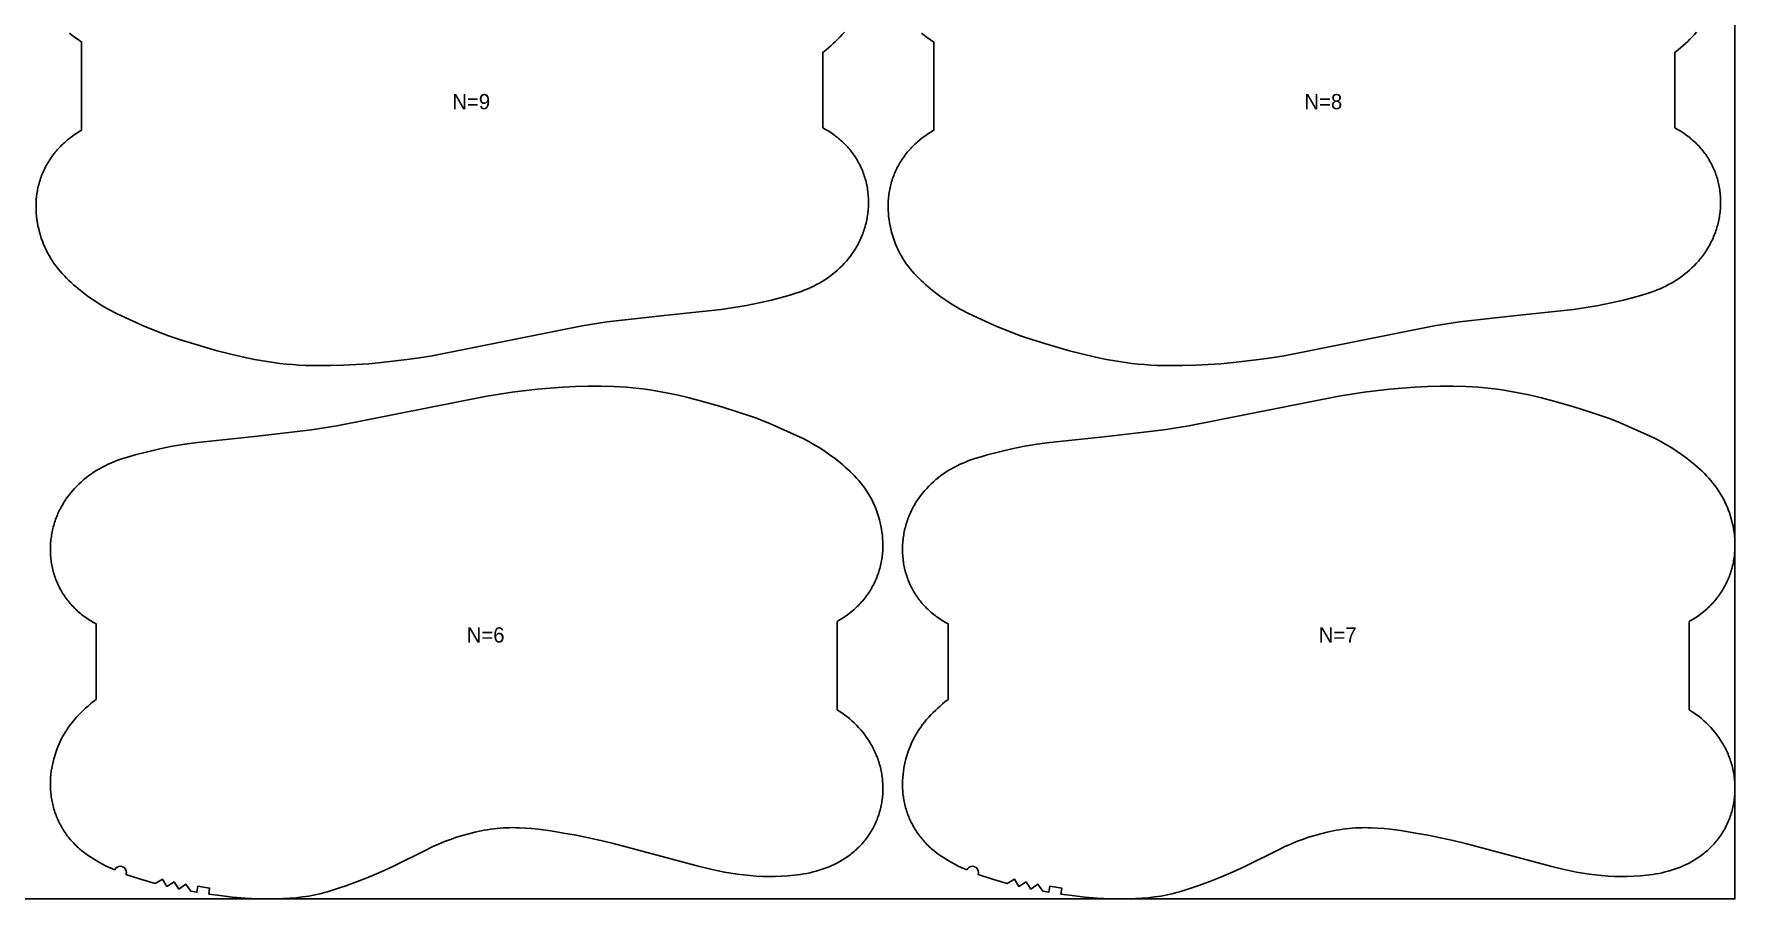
# Model space of a CAD drawing. Header units: inches. Extents: x 0 to 1960, y -78 to 1069.
# Drawn here: x 1401 to 1960, y -78 to 206 of the extents above; entities that cross this region are included whole.
import ezdxf

# ---------------------------------------------------------------- set-up
doc = ezdxf.new("R2010")
doc.units = ezdxf.units.IN

msp = doc.modelspace()

# ---------------------------------------------------------------- linework, layer by layer
at = {"layer": '1'}
for points in [[(0, -77.8574), (1959.7864, -77.8574), (1959.7864, 1068.9969), (0, 1068.9969), (0, -77.8574)], [(1427.3467, -68.3529), (1424.5405, -67.0505), (1423.1644, -66.3426), (1421.8088, -65.5943), (1420.9039, -65.0638), (1420.0114, -64.5126), (1419.1331, -63.9394), (1418.2713, -63.3432), (1417.4279, -62.7225), (1416.605, -62.0763), (1415.8047, -61.4032), (1415.4137, -61.0562), (1415.0291, -60.7021), (1414.6511, -60.3406), (1414.28, -59.972), (1413.9157, -59.5964), (1413.5586, -59.2139), (1413.2085, -58.8247), (1412.8658, -58.4289), (1412.5305, -58.0267), (1412.2027, -57.6182), (1411.8825, -57.2037), (1411.5701, -56.7831), (1411.2656, -56.3568), (1410.9691, -55.9249), (1410.6807, -55.4874), (1410.4006, -55.0446), (1410.1289, -54.5966), (1409.8656, -54.1436), (1409.611, -53.6856), (1409.365, -53.223), (1409.1279, -52.7559), (1408.8995, -52.2843), (1408.6801, -51.8086), (1408.4697, -51.3289), (1408.2684, -50.8453), (1408.0762, -50.3581), (1407.8932, -49.8674), (1407.7196, -49.3733), (1407.5553, -48.8761), (1407.4006, -48.376), (1407.2553, -47.873), (1407.1197, -47.3675), (1406.9938, -46.8595), (1406.8776, -46.3492), (1406.7713, -45.8368), (1406.6747, -45.3225), (1406.5879, -44.8065), (1406.5107, -44.2889), (1406.4431, -43.7698), (1406.3849, -43.2496), (1406.3362, -42.7284), (1406.2968, -42.2062), (1406.2667, -41.6834), (1406.2459, -41.1601), (1406.2314, -40.1126), (1406.2529, -39.0652), (1406.3097, -38.0192), (1406.4014, -36.9761), (1406.5274, -35.9367), (1406.687, -34.9019), (1406.8798, -33.8727), (1407.1052, -32.85), (1407.3628, -31.8345), (1407.6518, -30.8273), (1407.9719, -29.8291), (1408.3224, -28.8411), (1408.7034, -27.8643), (1409.1147, -26.9001), (1409.5564, -25.9498), (1410.0283, -25.0148), (1410.5305, -24.0962), (1411.0629, -23.1955), (1411.6254, -22.314), (1412.2177, -21.4526), (1412.8382, -20.6112), (1413.4849, -19.7891), (1414.156, -18.9859), (1414.8495, -18.201), (1415.5634, -17.4338), (1416.296, -16.6839), (1417.0451, -15.9507), (1417.8092, -15.2336), (1418.5873, -14.5323), (1419.3785, -13.8461), (1420.1823, -13.1746), (1421.2314, -12.3435), (1421.2314, 12.4738), (1420.4093, 12.9202), (1419.5058, 13.4507), (1418.6208, 14.0115), (1417.7558, 14.6025), (1417.3312, 14.9093), (1416.9123, 15.2235), (1416.4991, 15.5452), (1416.0919, 15.8743), (1415.6908, 16.2108), (1415.296, 16.5546), (1414.9078, 16.9059), (1414.5263, 17.2644), (1414.1517, 17.6302), (1413.7841, 18.0032), (1413.4238, 18.3832), (1413.0707, 18.7701), (1412.7252, 19.1637), (1412.3874, 19.5639), (1412.0573, 19.9705), (1411.7352, 20.3835), (1411.4212, 20.8026), (1411.1154, 21.2277), (1410.8181, 21.6586), (1410.5292, 22.0953), (1410.2491, 22.5376), (1409.9778, 22.9853), (1409.7155, 23.4383), (1409.4623, 23.8965), (1409.2184, 24.3596), (1408.9838, 24.8276), (1408.7586, 25.3002), (1408.5428, 25.7771), (1408.3364, 26.2583), (1408.1394, 26.7434), (1407.952, 27.2324), (1407.7741, 27.7249), (1407.6058, 28.2208), (1407.4471, 28.7199), (1407.298, 29.222), (1407.1586, 29.7268), (1407.0289, 30.2342), (1406.909, 30.744), (1406.7988, 31.256), (1406.6985, 31.7699), (1406.608, 32.2856), (1406.5274, 32.8029), (1406.4565, 33.3216), (1406.3954, 33.8415), (1406.344, 34.3625), (1406.3022, 34.8844), (1406.2702, 35.407), (1406.2477, 35.9302), (1406.2348, 36.4537), (1406.2314, 36.9774), (1406.2375, 37.5011), (1406.2531, 38.0247), (1406.2781, 38.548), (1406.3125, 39.0707), (1406.3563, 39.5928), (1406.4093, 40.114), (1406.4717, 40.6342), (1406.5433, 41.1532), (1406.6242, 41.6709), (1406.7144, 42.1869), (1406.8137, 42.7013), (1406.9223, 43.2137), (1407.04, 43.724), (1407.1669, 44.2321), (1407.303, 44.7378), (1407.4482, 45.2408), (1407.6026, 45.741), (1407.766, 46.2383), (1407.9386, 46.7324), (1408.1203, 47.2232), (1408.311, 47.7105), (1408.5108, 48.1941), (1408.7196, 48.6739), (1408.9372, 49.1497), (1409.1636, 49.6215), (1409.3986, 50.0891), (1409.642, 50.5525), (1409.8937, 51.0116), (1410.1535, 51.4662), (1410.4213, 51.9162), (1410.9801, 52.8023), (1411.5689, 53.6691), (1412.1865, 54.5158), (1412.8317, 55.3415), (1413.5033, 56.1456), (1414.2004, 56.9275), (1414.922, 57.6865), (1415.6674, 58.4221), (1416.4357, 59.1338), (1417.226, 59.821), (1418.0375, 60.483), (1418.8692, 61.1194), (1419.7203, 61.7296), (1420.5898, 62.3136), (1421.4764, 62.8712), (1422.3793, 63.4024), (1423.2972, 63.9071), (1424.2291, 64.3854), (1425.1739, 64.8371), (1426.1304, 65.2622), (1427.0977, 65.661), (1428.0746, 66.0356), (1429.0598, 66.3886), (1430.0523, 66.7223), (1432.0543, 67.3422), (1434.0712, 67.9152), (1438.1257, 68.9731), (1442.2055, 69.9193), (1446.312, 70.7487), (1450.4423, 71.45), (1454.5917, 72.0213), (1473.3381, 74.0107), (1492.0736, 76.1007), (1500.3438, 77.442), (1549.6517, 87.2345), (1553.7875, 87.9006), (1557.9355, 88.4901), (1566.2553, 89.4799), (1570.428, 89.8512), (1574.6076, 90.137), (1578.7917, 90.3422), (1582.9793, 90.4659), (1587.169, 90.4995), (1591.3571, 90.411), (1593.4491, 90.3098), (1595.5387, 90.1676), (1597.6249, 89.9834), (1599.7069, 89.7563), (1601.7838, 89.486), (1603.8553, 89.1752), (1607.981, 88.446), (1612.0829, 87.595), (1616.1623, 86.642), (1620.2206, 85.6025), (1626.8373, 83.7144), (1632.2612, 82.0057), (1636.2342, 80.6724), (1638.2057, 79.9655), (1640.1621, 79.2201), (1642.1008, 78.431), (1644.0257, 77.607), (1651.6714, 74.1697), (1653.5587, 73.2621), (1655.4194, 72.3041), (1656.337, 71.8013), (1657.2457, 71.282), (1659.0361, 70.1967), (1660.7909, 69.0529), (1662.5102, 67.8554), (1664.1934, 66.6075), (1665.8355, 65.3066), (1666.6392, 64.6351), (1667.4305, 63.9489), (1668.2086, 63.2475), (1668.9726, 62.5305), (1669.7218, 61.7973), (1670.4543, 61.0474), (1671.1683, 60.2802), (1671.8618, 59.4953), (1672.5329, 58.6921), (1673.1796, 57.87), (1673.8001, 57.0286), (1674.3924, 56.1672), (1674.9549, 55.2856), (1675.4873, 54.385), (1675.9894, 53.4664), (1676.4614, 52.5314), (1676.903, 51.5811), (1677.3144, 50.6169), (1677.6953, 49.6401), (1678.0459, 48.652), (1678.366, 47.6539), (1678.655, 46.6467), (1678.9125, 45.6312), (1679.138, 44.6085), (1679.3308, 43.5793), (1679.4904, 42.5445), (1679.6163, 41.5051), (1679.708, 40.462), (1679.7649, 39.416), (1679.7864, 38.3686), (1679.7719, 37.3211), (1679.751, 36.7978), (1679.7209, 36.275), (1679.6816, 35.7528), (1679.6328, 35.2316), (1679.5747, 34.7113), (1679.5071, 34.1923), (1679.4299, 33.6747), (1679.343, 33.1587), (1679.2465, 32.6444), (1679.1402, 32.132), (1679.024, 31.6217), (1678.8981, 31.1137), (1678.7625, 30.6082), (1678.6172, 30.1052), (1678.4624, 29.6051), (1678.2982, 29.1079), (1678.1245, 28.6138), (1677.9416, 28.1231), (1677.7494, 27.6359), (1677.5481, 27.1523), (1677.3377, 26.6726), (1677.1183, 26.1969), (1676.8899, 25.7253), (1676.6527, 25.2582), (1676.4068, 24.7955), (1676.1521, 24.3376), (1675.8889, 23.8846), (1675.6171, 23.4366), (1675.337, 22.9938), (1675.0487, 22.5563), (1674.7522, 22.1244), (1674.4477, 21.6981), (1674.1353, 21.2775), (1673.8151, 20.863), (1673.4873, 20.4545), (1673.152, 20.0523), (1672.8092, 19.6565), (1672.4592, 19.2673), (1672.102, 18.8848), (1671.7378, 18.5092), (1671.3666, 18.1406), (1670.9887, 17.7791), (1670.6041, 17.425), (1670.2131, 17.078), (1669.4128, 16.4049), (1668.5899, 15.7586), (1667.7465, 15.138), (1666.8846, 14.5417), (1666.0064, 13.9686), (1665.1138, 13.4174), (1664.7864, 13.2254), (1664.7864, -15.7641), (1665.428, -16.1676), (1666.2974, -16.7516), (1667.1486, -17.3618), (1667.9803, -17.9982), (1668.7917, -18.6602), (1669.582, -19.3474), (1670.3503, -20.059), (1671.0957, -20.7947), (1671.8174, -21.5537), (1672.5145, -22.3355), (1673.186, -23.1397), (1673.8312, -23.9654), (1674.4489, -24.8121), (1675.0377, -25.6788), (1675.5965, -26.565), (1675.8643, -27.015), (1676.1241, -27.4696), (1676.3757, -27.9287), (1676.6191, -28.3921), (1676.8541, -28.8597), (1677.0805, -29.3315), (1677.2982, -29.8073), (1677.507, -30.2871), (1677.7068, -30.7707), (1677.8975, -31.258), (1678.0792, -31.7488), (1678.2517, -32.2429), (1678.4152, -32.7402), (1678.5696, -33.2404), (1678.7148, -33.7434), (1678.8509, -34.2491), (1678.9778, -34.7572), (1679.0955, -35.2675), (1679.2041, -35.7799), (1679.3034, -36.2943), (1679.3935, -36.8103), (1679.4744, -37.328), (1679.5461, -37.847), (1679.6084, -38.3672), (1679.6615, -38.8884), (1679.7053, -39.4105), (1679.7397, -39.9332), (1679.7647, -40.4565), (1679.7803, -40.9801), (1679.7864, -41.5038), (1679.783, -42.0275), (1679.7701, -42.551), (1679.7476, -43.0742), (1679.7155, -43.5968), (1679.6738, -44.1187), (1679.6224, -44.6397), (1679.5613, -45.1596), (1679.4904, -45.6783), (1679.4097, -46.1956), (1679.3193, -46.7113), (1679.2189, -47.2252), (1679.1088, -47.7372), (1678.9889, -48.247), (1678.8592, -48.7544), (1678.7198, -49.2592), (1678.5707, -49.7613), (1678.412, -50.2604), (1678.2437, -50.7563), (1678.0658, -51.2488), (1677.8783, -51.7378), (1677.6814, -52.2229), (1677.475, -52.7041), (1677.2592, -53.181), (1677.034, -53.6536), (1676.7994, -54.1216), (1676.5555, -54.5847), (1676.3023, -55.0429), (1676.04, -55.4959), (1675.7687, -55.9436), (1675.4885, -56.3859), (1675.1997, -56.8226), (1674.9023, -57.2535), (1674.5966, -57.6786), (1674.2826, -58.0977), (1673.9604, -58.5106), (1673.6304, -58.9173), (1673.2925, -59.3175), (1672.947, -59.7111), (1672.594, -60.098), (1672.2337, -60.478), (1671.8661, -60.851), (1671.4915, -61.2168), (1671.11, -61.5753), (1670.7217, -61.9266), (1670.327, -62.2704), (1669.9259, -62.6069), (1669.5187, -62.936), (1669.1055, -63.2577), (1668.6865, -63.5719), (1668.262, -63.8787), (1667.397, -64.4697), (1666.512, -65.0305), (1665.6084, -65.561), (1664.6879, -66.0609), (1663.7519, -66.5302), (1662.8016, -66.9692), (1661.8381, -67.3785), (1660.8625, -67.7586), (1659.8761, -68.1099), (1658.88, -68.4329), (1657.8753, -68.7282), (1656.8631, -68.9962), (1655.8445, -69.2376), (1654.8203, -69.4536), (1653.7912, -69.6454), (1652.7577, -69.8144), (1651.7206, -69.9619), (1650.6804, -70.0892), (1648.5939, -70.2884), (1646.5027, -70.421), (1644.4092, -70.4898), (1642.315, -70.4962), (1640.2216, -70.4414), (1638.1307, -70.3275), (1636.0431, -70.1583), (1633.9597, -69.9386), (1631.8813, -69.673), (1629.8087, -69.365), (1627.7432, -69.0148), (1625.6857, -68.6216), (1623.6375, -68.1845), (1619.5682, -67.1921), (1591.2236, -59.6669), (1587.15, -58.6887), (1583.0595, -57.7835), (1578.9523, -56.9573), (1574.8307, -56.2077), (1570.6958, -55.5379), (1566.5435, -54.9826), (1564.4594, -54.7623), (1562.371, -54.5929), (1560.2796, -54.4859), (1559.2332, -54.4595), (1558.1865, -54.453), (1557.1398, -54.4677), (1556.0935, -54.5033), (1555.0478, -54.5597), (1554.0033, -54.6364), (1552.9604, -54.7331), (1551.9193, -54.8495), (1550.8807, -54.9851), (1549.8447, -55.1397), (1548.8119, -55.3128), (1547.7824, -55.504), (1545.7337, -55.9384), (1543.6996, -56.4386), (1541.6812, -57.0005), (1539.6797, -57.6206), (1537.6974, -58.2987), (1535.7366, -59.0355), (1533.7999, -59.8315), (1531.8882, -60.6848), (1529.9968, -61.5838), (1518.7533, -67.202), (1514.9396, -68.9353), (1511.0793, -70.5636), (1507.1835, -72.1022), (1503.2538, -73.555), (1501.2755, -74.247), (1499.2855, -74.9029), (1497.2808, -75.5076), (1496.272, -75.7862), (1495.2583, -76.0463), (1494.2397, -76.2867), (1493.2163, -76.5073), (1492.1887, -76.7088), (1491.1573, -76.8917), (1489.0853, -77.2039), (1487.0042, -77.4483), (1484.9175, -77.6295), (1482.8268, -77.7538), (1480.7335, -77.8276), (1478.6388, -77.8574), (1476.544, -77.8485), (1474.4499, -77.8018), (1472.357, -77.7169), (1470.2663, -77.5936), (1466.0927, -77.2371), (1461.9297, -76.7647), (1458.2585, -76.2764), (1458.5395, -74.2963), (1454.6254, -73.7007), (1454.3041, -75.6747), (1452.3318, -75.3427), (1450.7308, -73.0216), (1448.4, -74.6075), (1446.8639, -72.245), (1444.4904, -73.763), (1443.0286, -71.3546), (1440.609, -72.7979), (1435.8183, -71.3702), (1431.061, -69.8348), (1431.1902, -69.2283), (1431.1273, -68.6115), (1430.8785, -68.0435), (1430.4677, -67.5791), (1429.9344, -67.2628), (1429.3298, -67.1251), (1428.7121, -67.1792), (1428.1407, -67.4199), (1427.6705, -67.8241), (1427.3467, -68.3529)], [(1707.3467, -68.3529), (1704.5405, -67.0505), (1703.1644, -66.3426), (1701.8088, -65.5943), (1700.9039, -65.0638), (1700.0114, -64.5126), (1699.1331, -63.9394), (1698.2713, -63.3432), (1697.4279, -62.7225), (1696.605, -62.0763), (1695.8047, -61.4032), (1695.4137, -61.0562), (1695.0291, -60.7021), (1694.6511, -60.3406), (1694.28, -59.972), (1693.9157, -59.5964), (1693.5586, -59.2139), (1693.2085, -58.8247), (1692.8658, -58.4289), (1692.5305, -58.0267), (1692.2027, -57.6182), (1691.8825, -57.2037), (1691.5701, -56.7831), (1691.2656, -56.3568), (1690.9691, -55.9249), (1690.6807, -55.4874), (1690.4006, -55.0446), (1690.1289, -54.5966), (1689.8656, -54.1436), (1689.611, -53.6856), (1689.365, -53.223), (1689.1279, -52.7559), (1688.8995, -52.2843), (1688.6801, -51.8086), (1688.4697, -51.3289), (1688.2684, -50.8453), (1688.0762, -50.3581), (1687.8932, -49.8674), (1687.7196, -49.3733), (1687.5553, -48.8761), (1687.4006, -48.376), (1687.2553, -47.873), (1687.1197, -47.3675), (1686.9938, -46.8595), (1686.8776, -46.3492), (1686.7713, -45.8368), (1686.6747, -45.3225), (1686.5879, -44.8065), (1686.5107, -44.2889), (1686.4431, -43.7698), (1686.3849, -43.2496), (1686.3362, -42.7284), (1686.2968, -42.2062), (1686.2667, -41.6834), (1686.2459, -41.1601), (1686.2314, -40.1126), (1686.2529, -39.0652), (1686.3097, -38.0192), (1686.4014, -36.9761), (1686.5274, -35.9367), (1686.687, -34.9019), (1686.8798, -33.8727), (1687.1052, -32.85), (1687.3628, -31.8345), (1687.6518, -30.8273), (1687.9719, -29.8291), (1688.3224, -28.8411), (1688.7034, -27.8643), (1689.1147, -26.9001), (1689.5564, -25.9498), (1690.0283, -25.0148), (1690.5305, -24.0962), (1691.0629, -23.1955), (1691.6254, -22.314), (1692.2177, -21.4526), (1692.8382, -20.6112), (1693.4849, -19.7891), (1694.156, -18.9859), (1694.8495, -18.201), (1695.5634, -17.4338), (1696.296, -16.6839), (1697.0451, -15.9507), (1697.8092, -15.2336), (1698.5873, -14.5323), (1699.3785, -13.8461), (1700.1823, -13.1746), (1701.2314, -12.3435), (1701.2314, 12.4738), (1700.4093, 12.9202), (1699.5058, 13.4507), (1698.6208, 14.0115), (1697.7558, 14.6025), (1697.3312, 14.9093), (1696.9123, 15.2235), (1696.4991, 15.5452), (1696.0919, 15.8743), (1695.6908, 16.2108), (1695.296, 16.5546), (1694.9078, 16.9059), (1694.5263, 17.2644), (1694.1517, 17.6302), (1693.7841, 18.0032), (1693.4238, 18.3832), (1693.0707, 18.7701), (1692.7252, 19.1637), (1692.3874, 19.5639), (1692.0573, 19.9705), (1691.7352, 20.3835), (1691.4212, 20.8026), (1691.1154, 21.2277), (1690.8181, 21.6586), (1690.5292, 22.0953), (1690.2491, 22.5376), (1689.9778, 22.9853), (1689.7155, 23.4383), (1689.4623, 23.8965), (1689.2184, 24.3596), (1688.9838, 24.8276), (1688.7586, 25.3002), (1688.5428, 25.7771), (1688.3364, 26.2583), (1688.1394, 26.7434), (1687.952, 27.2324), (1687.7741, 27.7249), (1687.6058, 28.2208), (1687.4471, 28.7199), (1687.298, 29.222), (1687.1586, 29.7268), (1687.0289, 30.2342), (1686.909, 30.744), (1686.7988, 31.256), (1686.6985, 31.7699), (1686.608, 32.2856), (1686.5274, 32.8029), (1686.4565, 33.3216), (1686.3954, 33.8415), (1686.344, 34.3625), (1686.3022, 34.8844), (1686.2702, 35.407), (1686.2477, 35.9302), (1686.2348, 36.4537), (1686.2314, 36.9774), (1686.2375, 37.5011), (1686.2531, 38.0247), (1686.2781, 38.548), (1686.3125, 39.0707), (1686.3563, 39.5928), (1686.4093, 40.114), (1686.4717, 40.6342), (1686.5433, 41.1532), (1686.6242, 41.6709), (1686.7144, 42.1869), (1686.8137, 42.7013), (1686.9223, 43.2137), (1687.04, 43.724), (1687.1669, 44.2321), (1687.303, 44.7378), (1687.4482, 45.2408), (1687.6026, 45.741), (1687.766, 46.2383), (1687.9386, 46.7324), (1688.1203, 47.2232), (1688.311, 47.7105), (1688.5108, 48.1941), (1688.7196, 48.6739), (1688.9372, 49.1497), (1689.1636, 49.6215), (1689.3986, 50.0891), (1689.642, 50.5525), (1689.8937, 51.0116), (1690.1535, 51.4662), (1690.4213, 51.9162), (1690.9801, 52.8023), (1691.5689, 53.6691), (1692.1865, 54.5158), (1692.8317, 55.3415), (1693.5033, 56.1456), (1694.2004, 56.9275), (1694.922, 57.6865), (1695.6674, 58.4221), (1696.4357, 59.1338), (1697.226, 59.821), (1698.0375, 60.483), (1698.8692, 61.1194), (1699.7203, 61.7296), (1700.5898, 62.3136), (1701.4764, 62.8712), (1702.3793, 63.4024), (1703.2972, 63.9071), (1704.2291, 64.3854), (1705.1739, 64.8371), (1706.1304, 65.2622), (1707.0977, 65.661), (1708.0746, 66.0356), (1709.0598, 66.3886), (1710.0523, 66.7223), (1712.0543, 67.3422), (1714.0712, 67.9152), (1718.1257, 68.9731), (1722.2055, 69.9193), (1726.312, 70.7487), (1730.4423, 71.45), (1734.5917, 72.0213), (1753.3381, 74.0107), (1772.0736, 76.1007), (1780.3438, 77.442), (1829.6517, 87.2345), (1833.7875, 87.9006), (1837.9355, 88.4901), (1846.2553, 89.4799), (1850.428, 89.8512), (1854.6076, 90.137), (1858.7917, 90.3422), (1862.9793, 90.4659), (1867.169, 90.4995), (1871.3571, 90.411), (1873.4491, 90.3098), (1875.5387, 90.1676), (1877.6249, 89.9834), (1879.7069, 89.7563), (1881.7838, 89.486), (1883.8553, 89.1752), (1887.981, 88.446), (1892.0829, 87.595), (1896.1623, 86.642), (1900.2206, 85.6025), (1906.8373, 83.7144), (1912.2612, 82.0057), (1916.2342, 80.6724), (1918.2057, 79.9655), (1920.1621, 79.2201), (1922.1008, 78.431), (1924.0257, 77.607), (1931.6714, 74.1697), (1933.5587, 73.2621), (1935.4194, 72.3041), (1936.337, 71.8013), (1937.2457, 71.282), (1939.0361, 70.1967), (1940.7909, 69.0529), (1942.5102, 67.8554), (1944.1934, 66.6075), (1945.8355, 65.3066), (1946.6392, 64.6351), (1947.4305, 63.9489), (1948.2086, 63.2475), (1948.9726, 62.5305), (1949.7218, 61.7973), (1950.4543, 61.0474), (1951.1683, 60.2802), (1951.8618, 59.4953), (1952.5329, 58.6921), (1953.1796, 57.87), (1953.8001, 57.0286), (1954.3924, 56.1672), (1954.9549, 55.2856), (1955.4873, 54.385), (1955.9894, 53.4664), (1956.4614, 52.5314), (1956.903, 51.5811), (1957.3144, 50.6169), (1957.6953, 49.6401), (1958.0459, 48.652), (1958.366, 47.6539), (1958.655, 46.6467), (1958.9125, 45.6312), (1959.138, 44.6085), (1959.3308, 43.5793), (1959.4904, 42.5445), (1959.6163, 41.5051), (1959.708, 40.462), (1959.7649, 39.416), (1959.7864, 38.3686), (1959.7719, 37.3211), (1959.751, 36.7978), (1959.7209, 36.275), (1959.6816, 35.7528), (1959.6328, 35.2316), (1959.5747, 34.7113), (1959.5071, 34.1923), (1959.4299, 33.6747), (1959.343, 33.1587), (1959.2465, 32.6444), (1959.1402, 32.132), (1959.024, 31.6217), (1958.8981, 31.1137), (1958.7625, 30.6082), (1958.6172, 30.1052), (1958.4624, 29.6051), (1958.2982, 29.1079), (1958.1245, 28.6138), (1957.9416, 28.1231), (1957.7494, 27.6359), (1957.5481, 27.1523), (1957.3377, 26.6726), (1957.1183, 26.1969), (1956.8899, 25.7253), (1956.6527, 25.2582), (1956.4068, 24.7955), (1956.1521, 24.3376), (1955.8889, 23.8846), (1955.6171, 23.4366), (1955.337, 22.9938), (1955.0487, 22.5563), (1954.7522, 22.1244), (1954.4477, 21.6981), (1954.1353, 21.2775), (1953.8151, 20.863), (1953.4873, 20.4545), (1953.152, 20.0523), (1952.8092, 19.6565), (1952.4592, 19.2673), (1952.102, 18.8848), (1951.7378, 18.5092), (1951.3666, 18.1406), (1950.9887, 17.7791), (1950.6041, 17.425), (1950.2131, 17.078), (1949.4128, 16.4049), (1948.5899, 15.7586), (1947.7465, 15.138), (1946.8846, 14.5417), (1946.0064, 13.9686), (1945.1138, 13.4174), (1944.7864, 13.2254), (1944.7864, -15.7641), (1945.428, -16.1676), (1946.2974, -16.7516), (1947.1486, -17.3618), (1947.9803, -17.9982), (1948.7917, -18.6602), (1949.582, -19.3474), (1950.3503, -20.059), (1951.0957, -20.7947), (1951.8174, -21.5537), (1952.5145, -22.3355), (1953.186, -23.1397), (1953.8312, -23.9654), (1954.4489, -24.8121), (1955.0377, -25.6788), (1955.5965, -26.565), (1955.8643, -27.015), (1956.1241, -27.4696), (1956.3757, -27.9287), (1956.6191, -28.3921), (1956.8541, -28.8597), (1957.0805, -29.3315), (1957.2982, -29.8073), (1957.507, -30.2871), (1957.7068, -30.7707), (1957.8975, -31.258), (1958.0792, -31.7488), (1958.2517, -32.2429), (1958.4152, -32.7402), (1958.5696, -33.2404), (1958.7148, -33.7434), (1958.8509, -34.2491), (1958.9778, -34.7572), (1959.0955, -35.2675), (1959.2041, -35.7799), (1959.3034, -36.2943), (1959.3935, -36.8103), (1959.4744, -37.328), (1959.5461, -37.847), (1959.6084, -38.3672), (1959.6615, -38.8884), (1959.7053, -39.4105), (1959.7397, -39.9332), (1959.7647, -40.4565), (1959.7803, -40.9801), (1959.7864, -41.5038), (1959.783, -42.0275), (1959.7701, -42.551), (1959.7476, -43.0742), (1959.7155, -43.5968), (1959.6738, -44.1187), (1959.6224, -44.6397), (1959.5613, -45.1596), (1959.4904, -45.6783), (1959.4097, -46.1956), (1959.3193, -46.7113), (1959.2189, -47.2252), (1959.1088, -47.7372), (1958.9889, -48.247), (1958.8592, -48.7544), (1958.7198, -49.2592), (1958.5707, -49.7613), (1958.412, -50.2604), (1958.2437, -50.7563), (1958.0658, -51.2488), (1957.8783, -51.7378), (1957.6814, -52.2229), (1957.475, -52.7041), (1957.2592, -53.181), (1957.034, -53.6536), (1956.7994, -54.1216), (1956.5555, -54.5847), (1956.3023, -55.0429), (1956.04, -55.4959), (1955.7687, -55.9436), (1955.4885, -56.3859), (1955.1997, -56.8226), (1954.9023, -57.2535), (1954.5966, -57.6786), (1954.2826, -58.0977), (1953.9604, -58.5106), (1953.6304, -58.9173), (1953.2925, -59.3175), (1952.947, -59.7111), (1952.594, -60.098), (1952.2337, -60.478), (1951.8661, -60.851), (1951.4915, -61.2168), (1951.11, -61.5753), (1950.7217, -61.9266), (1950.327, -62.2704), (1949.9259, -62.6069), (1949.5187, -62.936), (1949.1055, -63.2577), (1948.6865, -63.5719), (1948.262, -63.8787), (1947.397, -64.4697), (1946.512, -65.0305), (1945.6084, -65.561), (1944.6879, -66.0609), (1943.7519, -66.5302), (1942.8016, -66.9692), (1941.8381, -67.3785), (1940.8625, -67.7586), (1939.8761, -68.1099), (1938.88, -68.4329), (1937.8753, -68.7282), (1936.8631, -68.9962), (1935.8445, -69.2376), (1934.8203, -69.4536), (1933.7912, -69.6454), (1932.7577, -69.8144), (1931.7206, -69.9619), (1930.6804, -70.0892), (1928.5939, -70.2884), (1926.5027, -70.421), (1924.4092, -70.4898), (1922.315, -70.4962), (1920.2216, -70.4414), (1918.1307, -70.3275), (1916.0431, -70.1583), (1913.9597, -69.9386), (1911.8813, -69.673), (1909.8087, -69.365), (1907.7432, -69.0148), (1905.6857, -68.6216), (1903.6375, -68.1845), (1899.5682, -67.1921), (1871.2236, -59.6669), (1867.15, -58.6887), (1863.0595, -57.7835), (1858.9523, -56.9573), (1854.8307, -56.2077), (1850.6958, -55.5379), (1846.5435, -54.9826), (1844.4594, -54.7623), (1842.371, -54.5929), (1840.2796, -54.4859), (1839.2332, -54.4595), (1838.1865, -54.453), (1837.1398, -54.4677), (1836.0935, -54.5033), (1835.0478, -54.5597), (1834.0033, -54.6364), (1832.9604, -54.7331), (1831.9193, -54.8495), (1830.8807, -54.9851), (1829.8447, -55.1397), (1828.8119, -55.3128), (1827.7824, -55.504), (1825.7337, -55.9384), (1823.6996, -56.4386), (1821.6812, -57.0005), (1819.6797, -57.6206), (1817.6974, -58.2987), (1815.7366, -59.0355), (1813.7999, -59.8315), (1811.8882, -60.6848), (1809.9968, -61.5838), (1798.7533, -67.202), (1794.9396, -68.9353), (1791.0793, -70.5636), (1787.1835, -72.1022), (1783.2538, -73.555), (1781.2755, -74.247), (1779.2855, -74.9029), (1777.2808, -75.5076), (1776.272, -75.7862), (1775.2583, -76.0463), (1774.2397, -76.2867), (1773.2163, -76.5073), (1772.1887, -76.7088), (1771.1573, -76.8917), (1769.0853, -77.2039), (1767.0042, -77.4483), (1764.9175, -77.6295), (1762.8268, -77.7538), (1760.7335, -77.8276), (1758.6388, -77.8574), (1756.544, -77.8485), (1754.4499, -77.8018), (1752.357, -77.7169), (1750.2663, -77.5936), (1746.0927, -77.2371), (1741.9297, -76.7647), (1738.2585, -76.2764), (1738.5395, -74.2963), (1734.6254, -73.7007), (1734.3041, -75.6747), (1732.3318, -75.3427), (1730.7308, -73.0216), (1728.4, -74.6075), (1726.8639, -72.245), (1724.4904, -73.763), (1723.0286, -71.3546), (1720.609, -72.7979), (1715.8183, -71.3702), (1711.061, -69.8348), (1711.1902, -69.2283), (1711.1273, -68.6115), (1710.8785, -68.0435), (1710.4677, -67.5791), (1709.9344, -67.2628), (1709.3298, -67.1251), (1708.7121, -67.1792), (1708.1407, -67.4199), (1707.6705, -67.8241), (1707.3467, -68.3529)]]:
    msp.add_lwpolyline(points, close=True, dxfattribs=at)
for points in [[(1667.1304, 206.7104), (1666.4369, 205.9254), (1665.7229, 205.1583), (1664.9904, 204.4084), (1664.2412, 203.6752), (1663.4772, 202.9581), (1662.6991, 202.2567), (1661.9078, 201.5706), (1661.1041, 200.8991), (1660.055, 200.068), (1660.055, 175.2507), (1660.877, 174.8043), (1661.7806, 174.2738), (1662.6656, 173.713), (1663.5306, 173.122), (1663.9551, 172.8152), (1664.3741, 172.501), (1664.7873, 172.1793), (1665.1945, 171.8502), (1665.5956, 171.5137), (1665.9904, 171.1698), (1666.3786, 170.8186), (1666.7601, 170.4601), (1667.1347, 170.0942), (1667.5023, 169.7212), (1667.8626, 169.3412), (1668.2156, 168.9544), (1668.5611, 168.5608), (1668.899, 168.1606), (1669.2291, 167.7539), (1669.5512, 167.341), (1669.8652, 166.9219), (1670.1709, 166.4968), (1670.4683, 166.0658), (1670.7572, 165.6291), (1671.0373, 165.1869), (1671.3086, 164.7392), (1671.5709, 164.2861), (1671.8241, 163.828), (1672.068, 163.3648), (1672.3026, 162.8969), (1672.5278, 162.4243), (1672.7436, 161.9474), (1672.95, 161.4662), (1673.147, 160.981), (1673.3344, 160.4921), (1673.5123, 159.9996), (1673.6806, 159.5037), (1673.8393, 159.0046), (1673.9884, 158.5025), (1674.1278, 157.9977), (1674.2575, 157.4902), (1674.3774, 156.9804), (1674.4876, 156.4685), (1674.5879, 155.9546), (1674.6784, 155.4389), (1674.759, 154.9216), (1674.8299, 154.4029), (1674.891, 153.883), (1674.9424, 153.362), (1674.9841, 152.8401), (1675.0162, 152.3175), (1675.0387, 151.7943), (1675.0516, 151.2708), (1675.055, 150.7471), (1675.0489, 150.2233), (1675.0333, 149.6998), (1675.0083, 149.1765), (1674.9739, 148.6537), (1674.9301, 148.1317), (1674.877, 147.6104), (1674.8147, 147.0902), (1674.743, 146.5712), (1674.6622, 146.0536), (1674.572, 145.5375), (1674.4727, 145.0232), (1674.3641, 144.5108), (1674.2464, 144.0004), (1674.1195, 143.4924), (1673.9834, 142.9867), (1673.8382, 142.4837), (1673.6838, 141.9835), (1673.5203, 141.4862), (1673.3478, 140.9921), (1673.1661, 140.5013), (1672.9754, 140.014), (1672.7756, 139.5304), (1672.5668, 139.0506), (1672.3491, 138.5747), (1672.1227, 138.103), (1671.8878, 137.6353), (1671.6443, 137.1719), (1671.3927, 136.7129), (1671.1329, 136.2583), (1670.8651, 135.8082), (1670.3063, 134.9221), (1669.7175, 134.0553), (1669.0998, 133.2087), (1668.4547, 132.3829), (1667.7831, 131.5788), (1667.086, 130.797), (1666.3643, 130.038), (1665.6189, 129.3023), (1664.8507, 128.5907), (1664.0604, 127.9035), (1663.2489, 127.2415), (1662.4172, 126.6051), (1661.5661, 125.9949), (1660.6966, 125.4109), (1659.8099, 124.8533), (1658.9071, 124.3221), (1657.9892, 123.8173), (1657.0573, 123.3391), (1656.1125, 122.8874), (1655.1559, 122.4623), (1654.1887, 122.0635), (1653.2118, 121.6888), (1652.2266, 121.3359), (1651.2341, 121.0021), (1649.2321, 120.3822), (1647.2152, 119.8092), (1643.1607, 118.7514), (1639.0809, 117.8052), (1634.9744, 116.9758), (1630.8441, 116.2745), (1626.6947, 115.7032), (1607.9483, 113.7138), (1589.2128, 111.6238), (1580.9426, 110.2825), (1531.6347, 100.49), (1527.4989, 99.8239), (1523.3509, 99.2343), (1515.0311, 98.2446), (1510.8584, 97.8733), (1506.6788, 97.5875), (1502.4947, 97.3823), (1498.3071, 97.2586), (1494.1174, 97.225), (1489.9293, 97.3135), (1487.8373, 97.4147), (1485.7477, 97.5569), (1483.6614, 97.7411), (1481.5795, 97.9682), (1479.5025, 98.2385), (1477.4311, 98.5493), (1473.3053, 99.2784), (1469.2035, 100.1295), (1465.1241, 101.0824), (1461.0658, 102.1219), (1454.4491, 104.0101), (1449.0251, 105.7187), (1445.0522, 107.0521), (1443.0807, 107.759), (1441.1243, 108.5044), (1439.1856, 109.2935), (1437.2607, 110.1175), (1429.615, 113.5548), (1427.7277, 114.4624), (1425.867, 115.4203), (1424.9493, 115.9232), (1424.0407, 116.4425), (1422.2503, 117.5278), (1420.4955, 118.6716), (1418.7762, 119.8691), (1417.093, 121.117), (1415.4509, 122.4179), (1414.6472, 123.0894), (1413.8559, 123.7756), (1413.0778, 124.4769), (1412.3138, 125.194), (1411.5646, 125.9272), (1410.8321, 126.6771), (1410.1181, 127.4442), (1409.4246, 128.2292), (1408.7535, 129.0324), (1408.1068, 129.8545), (1407.4863, 130.6959), (1406.894, 131.5573), (1406.3315, 132.4388), (1405.7991, 133.3395), (1405.2969, 134.258), (1404.825, 135.1931), (1404.3834, 136.1434), (1403.972, 137.1075), (1403.591, 138.0843), (1403.2405, 139.0724), (1402.9204, 140.0706), (1402.6314, 141.0778), (1402.3739, 142.0932), (1402.1484, 143.116), (1401.9556, 144.1452), (1401.796, 145.18), (1401.67, 146.2193), (1401.5784, 147.2625), (1401.5215, 148.3085), (1401.5, 149.3559), (1401.5145, 150.4034), (1401.5354, 150.9267), (1401.5655, 151.4495), (1401.6048, 151.9716), (1401.6536, 152.4929), (1401.7117, 153.0131), (1401.7793, 153.5321), (1401.8565, 154.0497), (1401.9434, 154.5658), (1402.0399, 155.0801), (1402.1462, 155.5925), (1402.2624, 156.1027), (1402.3883, 156.6108), (1402.5239, 157.1163), (1402.6692, 157.6193), (1402.8239, 158.1194), (1402.9882, 158.6166), (1403.1618, 159.1106), (1403.3448, 159.6014), (1403.537, 160.0886), (1403.7383, 160.5722), (1403.9487, 161.0519), (1404.1681, 161.5276), (1404.3965, 161.9991), (1404.6336, 162.4663), (1404.8796, 162.9289), (1405.1342, 163.3868), (1405.3975, 163.8399), (1405.6692, 164.2879), (1405.9493, 164.7307), (1406.2377, 165.1681), (1406.5342, 165.6001), (1406.8387, 166.0264), (1407.1511, 166.4469), (1407.4713, 166.8615), (1407.7991, 167.27), (1408.1344, 167.6721), (1408.4772, 168.0679), (1408.8272, 168.4572), (1409.1844, 168.8397), (1409.5486, 169.2153), (1409.9197, 169.5839), (1410.2977, 169.9453), (1410.6823, 170.2995), (1411.0733, 170.6465), (1411.8736, 171.3196), (1412.6965, 171.9658), (1413.5399, 172.5865), (1414.4017, 173.1827), (1415.28, 173.7558), (1416.1725, 174.3071), (1416.5, 174.4991), (1416.5, 203.4886), (1415.8584, 203.8921), (1414.9889, 204.476), (1414.1378, 205.0863), (1413.3061, 205.7227), (1412.4946, 206.3847)], [(1947.1304, 206.7104), (1946.4369, 205.9254), (1945.7229, 205.1583), (1944.9904, 204.4084), (1944.2412, 203.6752), (1943.4772, 202.9581), (1942.6991, 202.2567), (1941.9078, 201.5706), (1941.1041, 200.8991), (1940.055, 200.068), (1940.055, 175.2507), (1940.877, 174.8043), (1941.7806, 174.2738), (1942.6656, 173.713), (1943.5306, 173.122), (1943.9551, 172.8152), (1944.3741, 172.501), (1944.7873, 172.1793), (1945.1945, 171.8502), (1945.5956, 171.5137), (1945.9904, 171.1698), (1946.3786, 170.8186), (1946.7601, 170.4601), (1947.1347, 170.0942), (1947.5023, 169.7212), (1947.8626, 169.3412), (1948.2156, 168.9544), (1948.5611, 168.5608), (1948.899, 168.1606), (1949.2291, 167.7539), (1949.5512, 167.341), (1949.8652, 166.9219), (1950.1709, 166.4968), (1950.4683, 166.0658), (1950.7572, 165.6291), (1951.0373, 165.1869), (1951.3086, 164.7392), (1951.5709, 164.2861), (1951.8241, 163.828), (1952.068, 163.3648), (1952.3026, 162.8969), (1952.5278, 162.4243), (1952.7436, 161.9474), (1952.95, 161.4662), (1953.147, 160.981), (1953.3344, 160.4921), (1953.5123, 159.9996), (1953.6806, 159.5037), (1953.8393, 159.0046), (1953.9884, 158.5025), (1954.1278, 157.9977), (1954.2575, 157.4902), (1954.3774, 156.9804), (1954.4876, 156.4685), (1954.5879, 155.9546), (1954.6784, 155.4389), (1954.759, 154.9216), (1954.8299, 154.4029), (1954.891, 153.883), (1954.9424, 153.362), (1954.9841, 152.8401), (1955.0162, 152.3175), (1955.0387, 151.7943), (1955.0516, 151.2708), (1955.055, 150.7471), (1955.0489, 150.2233), (1955.0333, 149.6998), (1955.0083, 149.1765), (1954.9739, 148.6537), (1954.9301, 148.1317), (1954.877, 147.6104), (1954.8147, 147.0902), (1954.743, 146.5712), (1954.6622, 146.0536), (1954.572, 145.5375), (1954.4727, 145.0232), (1954.3641, 144.5108), (1954.2464, 144.0004), (1954.1195, 143.4924), (1953.9834, 142.9867), (1953.8382, 142.4837), (1953.6838, 141.9835), (1953.5203, 141.4862), (1953.3478, 140.9921), (1953.1661, 140.5013), (1952.9754, 140.014), (1952.7756, 139.5304), (1952.5668, 139.0506), (1952.3491, 138.5747), (1952.1227, 138.103), (1951.8878, 137.6353), (1951.6443, 137.1719), (1951.3927, 136.7129), (1951.1329, 136.2583), (1950.8651, 135.8082), (1950.3063, 134.9221), (1949.7175, 134.0553), (1949.0998, 133.2087), (1948.4547, 132.3829), (1947.7831, 131.5788), (1947.086, 130.797), (1946.3643, 130.038), (1945.6189, 129.3023), (1944.8507, 128.5907), (1944.0604, 127.9035), (1943.2489, 127.2415), (1942.4172, 126.6051), (1941.5661, 125.9949), (1940.6966, 125.4109), (1939.8099, 124.8533), (1938.9071, 124.3221), (1937.9892, 123.8173), (1937.0573, 123.3391), (1936.1125, 122.8874), (1935.1559, 122.4623), (1934.1887, 122.0635), (1933.2118, 121.6888), (1932.2266, 121.3359), (1931.2341, 121.0021), (1929.2321, 120.3822), (1927.2152, 119.8092), (1923.1607, 118.7514), (1919.0809, 117.8052), (1914.9744, 116.9758), (1910.8441, 116.2745), (1906.6947, 115.7032), (1887.9483, 113.7138), (1869.2128, 111.6238), (1860.9426, 110.2825), (1811.6347, 100.49), (1807.4989, 99.8239), (1803.3509, 99.2343), (1795.0311, 98.2446), (1790.8584, 97.8733), (1786.6788, 97.5875), (1782.4947, 97.3823), (1778.3071, 97.2586), (1774.1174, 97.225), (1769.9293, 97.3135), (1767.8373, 97.4147), (1765.7477, 97.5569), (1763.6614, 97.7411), (1761.5795, 97.9682), (1759.5025, 98.2385), (1757.4311, 98.5493), (1753.3053, 99.2784), (1749.2035, 100.1295), (1745.1241, 101.0824), (1741.0658, 102.1219), (1734.4491, 104.0101), (1729.0251, 105.7187), (1725.0522, 107.0521), (1723.0807, 107.759), (1721.1243, 108.5044), (1719.1856, 109.2935), (1717.2607, 110.1175), (1709.615, 113.5548), (1707.7277, 114.4624), (1705.867, 115.4203), (1704.9493, 115.9232), (1704.0407, 116.4425), (1702.2503, 117.5278), (1700.4955, 118.6716), (1698.7762, 119.8691), (1697.093, 121.117), (1695.4509, 122.4179), (1694.6472, 123.0894), (1693.8559, 123.7756), (1693.0778, 124.4769), (1692.3138, 125.194), (1691.5646, 125.9272), (1690.8321, 126.6771), (1690.1181, 127.4442), (1689.4246, 128.2292), (1688.7535, 129.0324), (1688.1068, 129.8545), (1687.4863, 130.6959), (1686.894, 131.5573), (1686.3315, 132.4388), (1685.7991, 133.3395), (1685.2969, 134.258), (1684.825, 135.1931), (1684.3834, 136.1434), (1683.972, 137.1075), (1683.591, 138.0843), (1683.2405, 139.0724), (1682.9204, 140.0706), (1682.6314, 141.0778), (1682.3739, 142.0932), (1682.1484, 143.116), (1681.9556, 144.1452), (1681.796, 145.18), (1681.67, 146.2193), (1681.5784, 147.2625), (1681.5215, 148.3085), (1681.5, 149.3559), (1681.5145, 150.4034), (1681.5354, 150.9267), (1681.5655, 151.4495), (1681.6048, 151.9716), (1681.6536, 152.4929), (1681.7117, 153.0131), (1681.7793, 153.5321), (1681.8565, 154.0497), (1681.9434, 154.5658), (1682.0399, 155.0801), (1682.1462, 155.5925), (1682.2624, 156.1027), (1682.3883, 156.6108), (1682.5239, 157.1163), (1682.6692, 157.6193), (1682.8239, 158.1194), (1682.9882, 158.6166), (1683.1618, 159.1106), (1683.3448, 159.6014), (1683.537, 160.0886), (1683.7383, 160.5722), (1683.9487, 161.0519), (1684.1681, 161.5276), (1684.3965, 161.9991), (1684.6336, 162.4663), (1684.8796, 162.9289), (1685.1342, 163.3868), (1685.3975, 163.8399), (1685.6692, 164.2879), (1685.9493, 164.7307), (1686.2377, 165.1681), (1686.5342, 165.6001), (1686.8387, 166.0264), (1687.1511, 166.4469), (1687.4713, 166.8615), (1687.7991, 167.27), (1688.1344, 167.6721), (1688.4772, 168.0679), (1688.8272, 168.4572), (1689.1844, 168.8397), (1689.5486, 169.2153), (1689.9197, 169.5839), (1690.2977, 169.9453), (1690.6823, 170.2995), (1691.0733, 170.6465), (1691.8736, 171.3196), (1692.6965, 171.9658), (1693.5399, 172.5865), (1694.4017, 173.1827), (1695.28, 173.7558), (1696.1725, 174.3071), (1696.5, 174.4991), (1696.5, 203.4886), (1695.8584, 203.8921), (1694.9889, 204.476), (1694.1378, 205.0863), (1693.3061, 205.7227), (1692.4946, 206.3847)]]:
    msp.add_lwpolyline(points, dxfattribs=at)

# ---------------------------------------------------------------- texts
for s, p in [('N=9', (1538.2775, 181.4034)), ('N=8', (1818.2775, 181.4034)), ('N=6', (1543.0089, 6.321)), ('N=7', (1823.0089, 6.321))]:
    msp.add_text(s, height=5, dxfattribs=at).set_placement(p)

doc.saveas('drawing.dxf')
